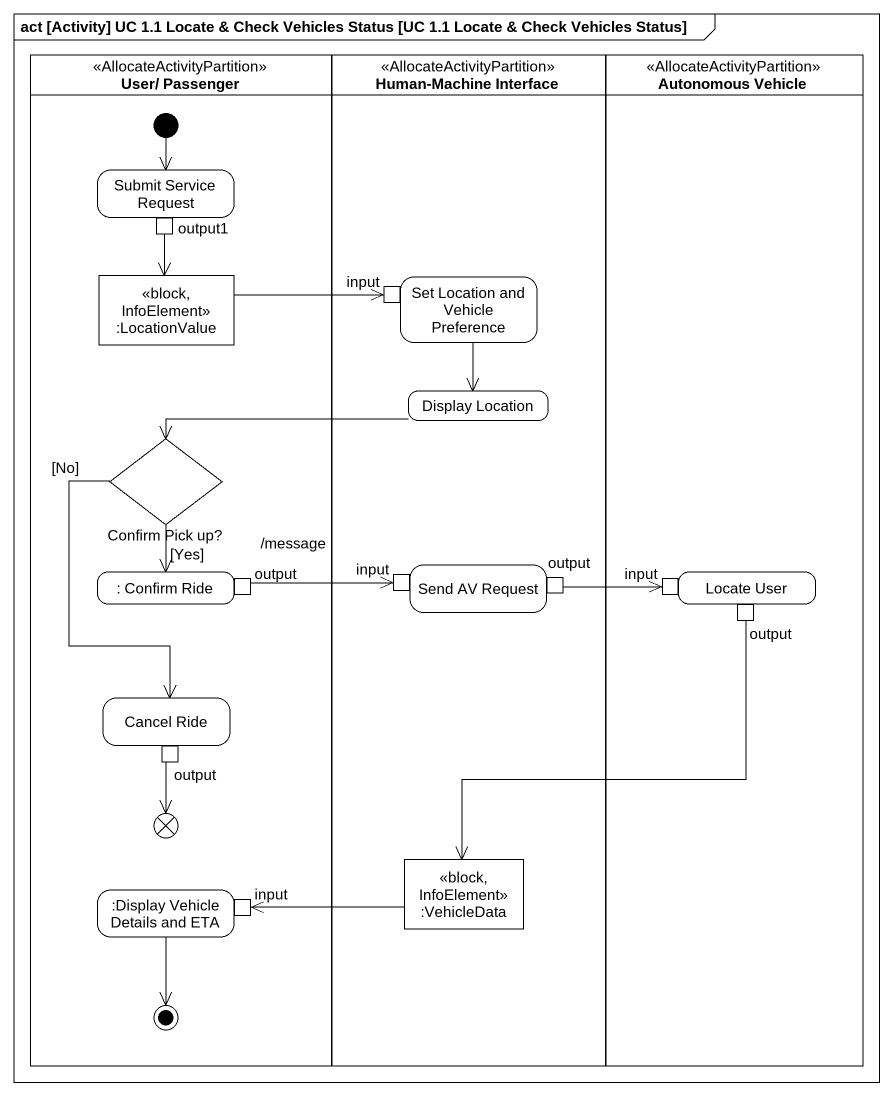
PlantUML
@startuml
mainframe act [Activity] UC 1.1 Locate & Check Vehicles Status [UC 1.1 Locate & Check Vehicles Status]
hide empty description
state "User/ Passenger" as User_Passenger <<AllocateActivityPartition>> {
  state "Submit Service Request" as Submit_Service_Request {
    state output1 <<outputPin>>
  }
  state ":LocationValue" as LocationValue <<block, InfoElement>>
  state "Confirm Pick up?" as Confirm_Pick_up <<choice>>
  state ": Confirm Ride" as Confirm_Ride {
    state output <<outputPin>>
  }
  state "Cancel Ride" as Cancel_Ride {
    state "output" as output_4 <<outputPin>>
  }
  state flowfinal1 <<end>>
  state ":Display Vehicle Details and ETA" as Display_Vehicle_Details_and {
    state "input" as input_4 <<inputPin>>
  }
  [*] --> Submit_Service_Request
  Display_Vehicle_Details_and --> [*]
}
state "Human-Machine Interface" as Human_Machine_Interface <<AllocateActivityPartition>> {
  state "Set Location and Vehicle Preference" as Set_Location_and_Vehicle {
    state input <<inputPin>>
  }
  state "Display Location" as Display_Location
  state "Send AV Request" as Send_AV_Request {
    state "input" as input_2 <<inputPin>>
    state "output" as output_2 <<outputPin>>
  }
  state ":VehicleData" as VehicleData <<block, InfoElement>>
}
state "Autonomous Vehicle" as Autonomous_Vehicle <<AllocateActivityPartition>> {
  state "Locate User" as Locate_User {
    state "input" as input_3 <<inputPin>>
    state "output" as output_3 <<outputPin>>
  }
}
output1 --> LocationValue
LocationValue -right-> input
Set_Location_and_Vehicle --> Display_Location
Display_Location -left-> Confirm_Pick_up
Confirm_Pick_up --> Confirm_Ride : [Yes]
Confirm_Pick_up --> Cancel_Ride : [No]
output -right-> input_2 : /message
output_2 -right-> input_3
output_3 --> VehicleData
output_4 --> flowfinal1
VehicleData -left-> input_4
@enduml
